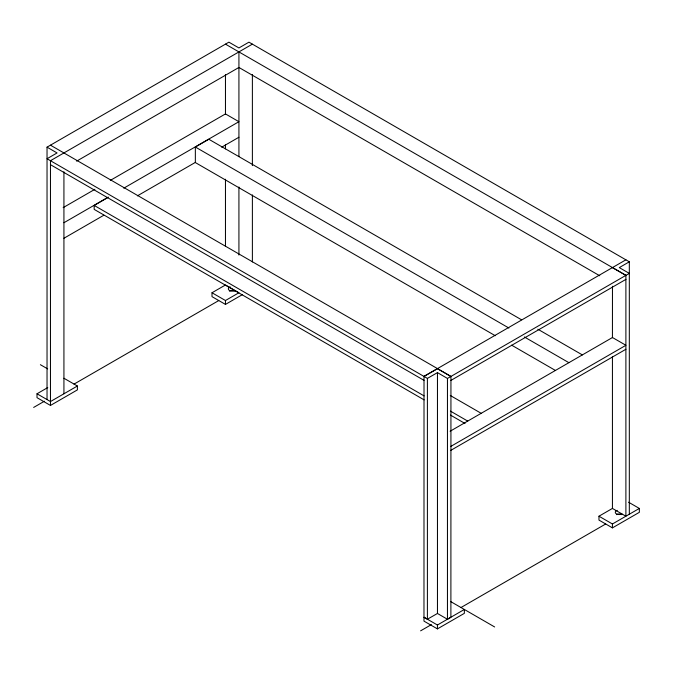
<?xml version="1.0" encoding="UTF-8"?>
<svg xmlns="http://www.w3.org/2000/svg" width="673" height="673" viewBox="0 0 673 673"><rect width="100%" height="100%" fill="white"/><g stroke="black" fill="none" stroke-linecap="round" stroke-linejoin="round"><path stroke-width="1.01" d="M47.034 399.577L47.034 147.151L228.896 42.163L238.923 47.951L248.951 42.163L629.322 261.805L629.322 514.231M252.383 44.14L50.467 160.712L50.467 405.44L37.007 397.667L37.007 393.781L47.775 387.564M76.621 161.158L238.923 67.46L599.744 275.77M63.161 207.629L94.901 189.306M110.313 180.406L225.463 113.922L238.923 121.695L123.773 188.179M63.927 222.729L108.361 197.08M424.125 399.88L94.178 209.387L94.178 205.425L107.638 197.652M495.278 335.718L195.347 162.563L195.347 147.017L208.815 139.244L521.457 319.751M63.927 238.267L103.827 215.234M137.376 195.868L195.406 162.37M221.695 147.185L238.923 137.242M212.003 292.755L225.463 284.982L238.923 292.755L225.463 300.52L212.003 292.755L212.003 296.642L225.463 304.406L242.516 294.564M33.65 407.434L44.418 401.217M74.03 384.115L218.742 300.57M50.467 405.44L77.395 389.894L77.395 386.008L50.467 401.554L37.007 393.781M629.322 261.805L619.295 267.602L629.322 273.389L450.944 376.434L450.893 617.301L447.452 619.269L437.458 613.465L427.397 619.227L423.973 617.242L437.433 625.015L464.353 609.469L464.353 613.355L437.433 628.893L423.973 621.129L424.015 376.375L625.924 259.803M450.893 380.422L625.983 279.337M450.128 431.242L612.464 337.518L625.924 345.291L450.893 446.35M450.843 450.338L625.924 349.253M628.582 502.218L639.35 508.435L639.35 512.321L612.43 527.868L598.97 520.094L598.97 516.208L612.43 508.435L625.89 516.208L625.89 275.366L612.43 267.602M420.608 630.837L431.427 624.594M460.988 607.526L605.7 523.981M598.97 516.208L612.43 523.981L639.35 508.435M423.973 376.4L437.484 368.661L450.944 376.434L447.452 378.436L437.458 372.623L427.397 378.394L47.034 158.735L57.062 152.948L47.034 147.151M225.463 44.14L625.983 275.375M537.82 329.198L582.355 354.907M195.347 147.017L508.906 328.045M524.36 336.963L568.895 362.68M511.631 345.165L555.259 370.352M50.467 145.175L437.475 368.611M50.467 164.683L424.04 380.363M450.279 395.48L481.187 413.315M94.178 205.425L424.099 395.901M450.456 411.119L467.718 421.088M450.456 415.081L465.026 423.494M40.38 364.69L47.657 368.888M63.927 378.243L77.395 386.008M450.893 601.696L494.647 626.958M437.484 368.661L450.893 376.459M612.464 286.261L612.43 337.753M612.43 356.606L612.43 508.435M612.43 523.981L612.43 527.868M447.452 378.436L447.452 619.269M437.458 372.623L437.458 613.465M437.433 625.015L437.433 628.893M427.397 378.394L427.397 619.227M252.383 74.51L252.383 165.608M252.383 194.926L252.383 261.94M238.923 51.914L238.923 156.624M238.923 186.993L238.923 255.059M225.463 74.51L225.463 114.301M225.463 144.661L225.463 148.851M225.463 179.22L225.463 246.234M225.463 300.52L225.463 304.406M63.927 171.792L63.927 393.781M234.927 290.442A3.87 2.229 0 0 1 229.123 290.223A3.87 2.229 0 0 1 230.259 286.934M229.459 291.173A3.87 2.229 0 0 1 234.927 291.173M621.894 513.903A3.87 2.229 0 0 1 616.089 513.684A3.87 2.229 0 0 1 617.225 510.386M616.426 514.626A3.87 2.229 0 0 1 621.894 514.626"/></g></svg>
